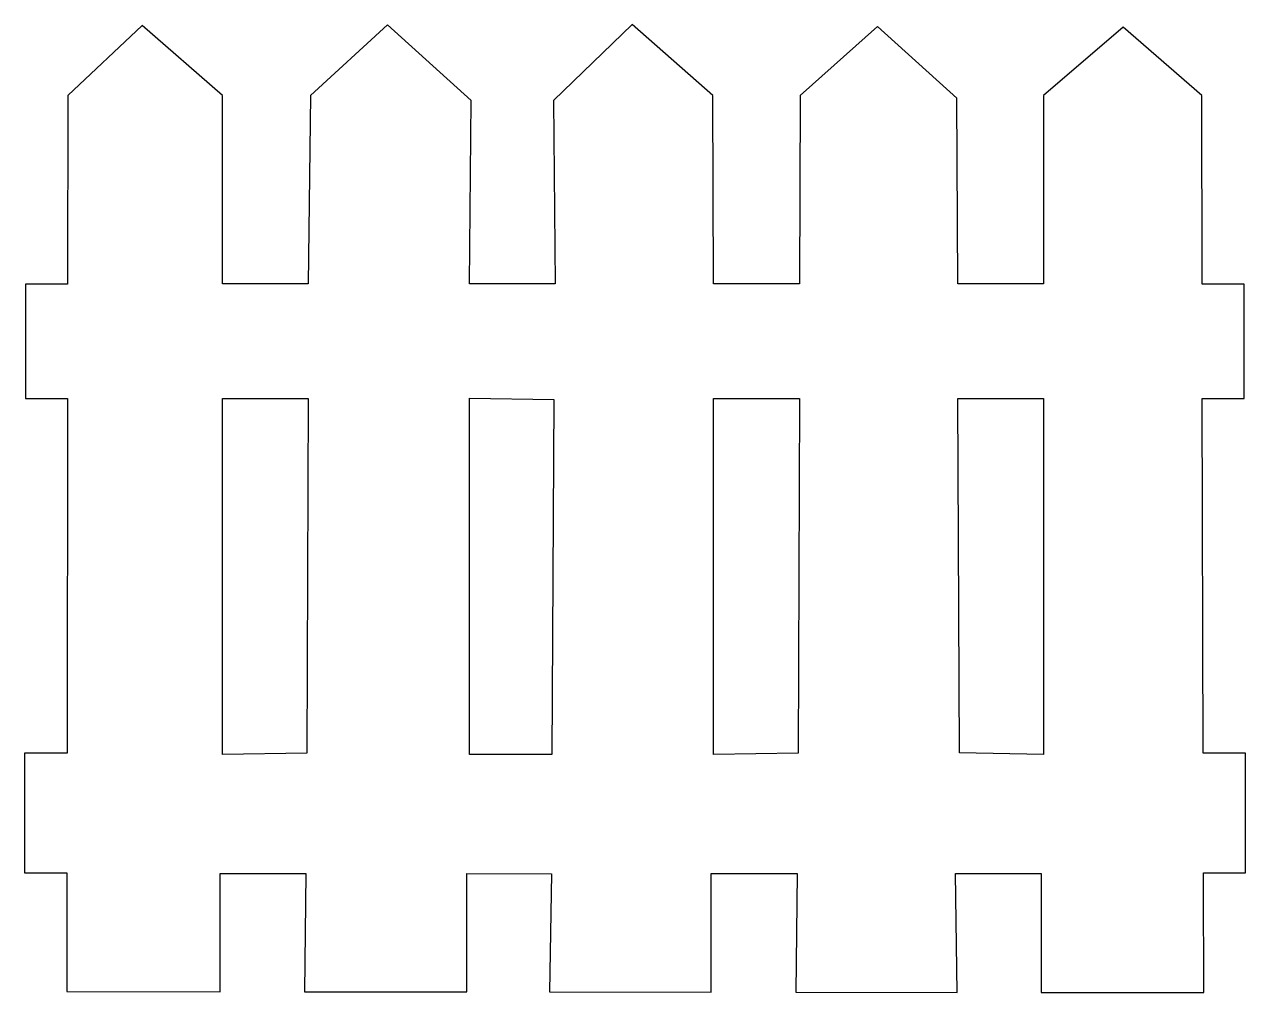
# Model space of a CAD drawing. Extents: x 14.3 to 100.4, y 11.1 to 79.3.
import ezdxf

# ---------------------------------------------------------------- set-up
doc = ezdxf.new("R2010")
doc.units = 0
doc.layers.add('Layer 1', color=7, linetype='CONTINUOUS')

msp = doc.modelspace()

# ---------------------------------------------------------------- linework, layer by layer
at = {"layer": 'Layer 1', "color": 4}
for p, q in [((22.625912, 79.235789), (17.38548, 74.293778)), ((28.292374, 74.293778), (22.625912, 79.235789)), ((39.916783, 79.283245), (34.485185, 74.293778)), ((45.807139, 73.942799), (39.916783, 79.283245)), ((57.139552, 79.30013), (51.598553, 73.942799)), ((62.829965, 74.294038), (57.139552, 79.30013)), ((74.420572, 79.144361), (68.986555, 74.294038)), ((80.028325, 74.118418), (74.420572, 79.144361)), ((91.734217, 79.112458), (86.127522, 74.294038)), ((97.270646, 74.294038), (91.734217, 79.112458)), ((17.38548, 74.293778), (17.373144, 60.998451)), ((28.292374, 61.02338), (28.292374, 74.293778)), ((34.485185, 74.293778), (34.33261, 61.02338)), ((62.886536, 61.023657), (62.829965, 74.294038)), ((68.986555, 74.294038), (68.926772, 61.023657)), ((80.092141, 61.023657), (80.028325, 74.118418)), ((86.127522, 74.294038), (86.132376, 61.023657)), ((97.289499, 61.181046), (97.270646, 74.294038)), ((45.681392, 61.02338), (45.807139, 73.942799)), ((51.598553, 73.942799), (51.721628, 61.02338)), ((97.290345, 60.998451), (97.289499, 61.181046)), ((17.373144, 60.998451), (14.412547, 60.998451)), ((14.412547, 60.998451), (14.412547, 52.963389)), ((34.33261, 61.02338), (28.292374, 61.02338)), ((51.721628, 61.02338), (45.681392, 61.02338)), ((68.926772, 61.023657), (62.886536, 61.023657)), ((86.132376, 61.023657), (80.092141, 61.023657)), ((100.263263, 60.998451), (97.290345, 60.998451)), ((100.263263, 52.963389), (100.263263, 60.998451)), ((14.412547, 52.963389), (17.365909, 52.963389)), ((17.365909, 52.963389), (17.342843, 27.989773)), ((28.292374, 52.969826), (34.335305, 52.969826)), ((28.292374, 27.884676), (28.292374, 52.969826)), ((34.335305, 52.969826), (34.241181, 27.98522)), ((45.680853, 52.978942), (51.629649, 52.878397)), ((45.680853, 27.893792), (45.680853, 52.978942)), ((51.629649, 52.878397), (51.494523, 27.893792)), ((62.886449, 52.969826), (68.944927, 52.969826)), ((62.886449, 27.884676), (62.886449, 52.969826)), ((68.944927, 52.969826), (68.835259, 27.98522)), ((80.092062, 52.969826), (86.132297, 52.969826)), ((80.214058, 28.015791), (80.092062, 52.969826)), ((86.132297, 52.969826), (86.132297, 27.893795)), ((97.381497, 27.989773), (97.308834, 52.963389)), ((97.308834, 52.963389), (100.263263, 52.963389)), ((17.342843, 27.989773), (14.336935, 27.989773)), ((14.336935, 27.989773), (14.336935, 19.551469)), ((34.241181, 27.98522), (28.292374, 27.884676)), ((51.494523, 27.893792), (45.680853, 27.893792)), ((68.835259, 27.98522), (62.886449, 27.884676)), ((86.132297, 27.893795), (80.214058, 28.015791)), ((100.35818, 27.989773), (97.381497, 27.989773)), ((100.35818, 19.551469), (100.35818, 27.989773)), ((14.336935, 19.551469), (17.335077, 19.551469)), ((17.335077, 19.551469), (17.327288, 11.195197)), ((28.117029, 11.185545), (28.117029, 19.507234)), ((28.117029, 19.507234), (34.159684, 19.507234)), ((34.159684, 19.507234), (34.071729, 11.180188)), ((45.505497, 11.17), (45.505497, 19.510177)), ((45.505497, 19.510177), (51.454304, 19.474516)), ((51.454304, 19.474516), (51.328021, 11.164906)), ((62.711107, 11.154718), (62.711107, 19.50724)), ((62.711107, 19.50724), (68.769309, 19.50724)), ((68.769309, 19.50724), (68.666352, 11.149364)), ((80.031203, 11.13943), (79.916441, 19.507491)), ((79.916441, 19.507491), (85.956679, 19.507491)), ((85.956679, 19.507491), (85.956679, 11.134059)), ((97.403293, 19.020048), (97.401882, 19.551469)), ((97.401882, 19.551469), (100.35818, 19.551469)), ((97.422343, 11.123871), (97.403293, 19.020048)), ((17.327288, 11.195197), (28.117029, 11.185545)), ((34.071729, 11.180188), (45.505497, 11.17)), ((51.328021, 11.164906), (62.711107, 11.154718)), ((68.666352, 11.149364), (80.031203, 11.13943)), ((85.956679, 11.134059), (97.422343, 11.123871))]:
    msp.add_line(p, q, dxfattribs=at)

doc.saveas('drawing.dxf')
